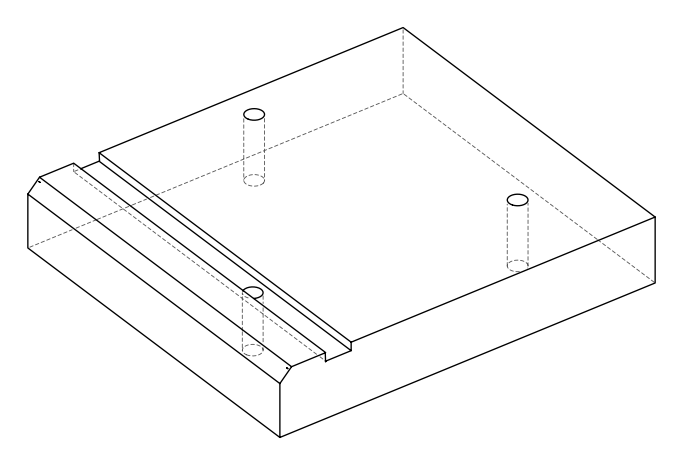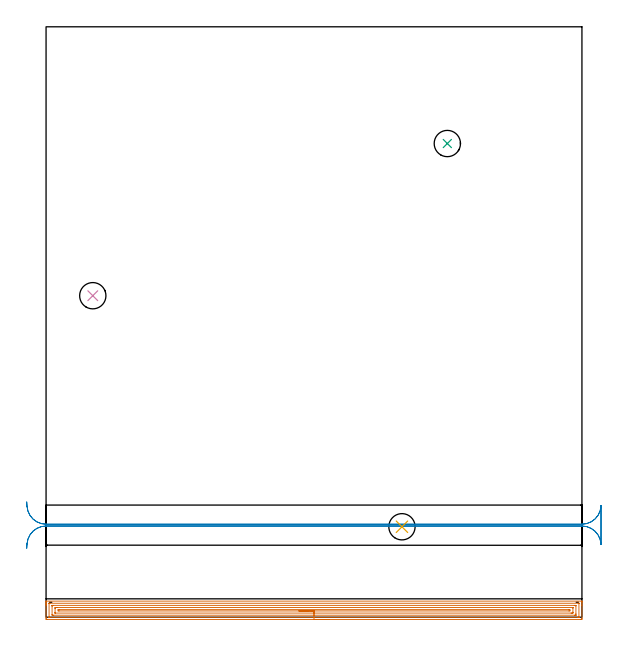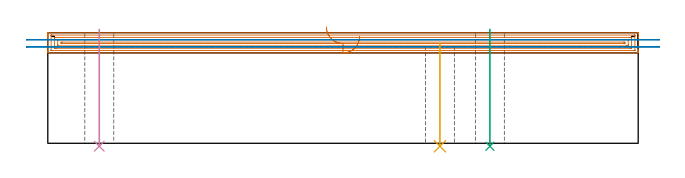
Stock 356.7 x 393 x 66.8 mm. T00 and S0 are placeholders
(PLAN: 5 operations, 2 tool changes, 18.6 min)
(1 AREA_MILL | FG_CHAMFER_SURFACE | UGT0205_001 | 14.48 min | 26541 mm3)
(2 MILL_RECTANGULAR_SLOT | SLOT_RECTANGULAR | UGT0201_109 | Follow Part, ap 6.35, ae 75% | 3.32 min | 81619 mm3)
(3 INDEXABLE_INSERT_DRILL_THROUGH_HOLE_FROM_SOLID | STEP1HOLE | NXT0302_006 | 0.28 min | 16045 mm3)
(4 INDEXABLE_INSERT_DRILL_THROUGH_HOLE_FROM_SOLID_1 | STEP1HOLE_1 | NXT0302_006 | 0.28 min | 16055 mm3)
(5 INDEXABLE_INSERT_DRILL_THROUGH_HOLE_FROM_SOLID_2 | STEP1HOLE_2 | NXT0302_006 | 0.25 min | 13999 mm3)
(TOOL UGT0205_001 | Chamfer Mill 20 x 3 x 45 deg. | D20 FL50 Z2)
(TOOL UGT0201_109 | End Mill 25.4 mm | D25.4 FL25 Z2)
(TOOL NXT0302_006 | Index. Insert Drill 17.5mm [880-D1750L25-05] | D17.5 PA176 FL88 Z2)
(OP 1 AREA_MILL)
G17 G21 G94 G90
T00 M6
G54
G17 G0 G90 X188.35 Y-1.5 S1061 M3
G43 Z76.8 H0
Z64.6
G94 G1 X188.312 Z63.728 F250.
X188.198 Z62.863
X188.009 Z62.012
X187.747 Z61.18
X187.413 Z60.374
X187.01 Z59.6
X186.542 Z58.864
X186.01 Z58.172
X185.421 Z57.529
X184.778 Z56.94
X184.086 Z56.408
X183.35 Z55.94
X182.576 Z55.537
X181.77 Z55.203
X180.938 Z54.941
X180.087 Z54.752
X179.222 Z54.638
X178.35 Z54.6
X0.615
X0.215 Y-1.497 Z54.602
X0.01 Y-1.492 Z54.605
X0.005 Y-1.104 Z54.994
X0. Y-0.499 Z55.598
Y7.671 Z63.765
Y8.218 Z64.314
Y8.549 Z64.645
Y9.095 Z65.191
Y9.426 Z65.521
Y10.089 Z66.188
Y10.401 Z66.5
X0.002 Y10.552 Z66.645
X0.01 Y10.698 Z66.789
X0.169 Y10.7 Z66.8
X356.532
X356.69 Y10.698 Z66.789
X356.698 Y10.552 Z66.645
X356.7 Y10.401 Z66.5
Y10.088 Z66.188
Y9.426 Z65.521
Y8.218 Z64.315
Y7.671 Z63.765
Y-0.831 Z55.267
X356.697 Y-1.104 Z54.994
X356.69 Y-1.492 Z54.605
X356.485 Y-1.497 Z54.602
X356.085 Y-1.5 Z54.6
X178.35
Y-0.086 Z56.014
X2.401
X2.257 Y-0.085 Z56.015
X2.048 Y-0.079 Z56.021
X2.009 Y-0.074 Z56.026
X2.004 Y-0.045 Z56.055
X2.001 Y-0.014 Z56.086
X2. Y0.168 Z56.268
Y9.074 Z65.174
X2.002 Y9.18 Z65.28
X2.007 Y9.249 Z65.349
X2.012 Y9.28 Z65.38
X2.028 Y9.281 Z65.381
X2.401 Y9.285 Z65.385
X2.544 Y9.286 Z65.386
X354.299 Y9.285 Z65.385
X354.443 Y9.284 Z65.384
X354.652 Y9.279 Z65.379
X354.691 Y9.274 Z65.374
X354.696 Y9.245 Z65.345
X354.698 Y9.214 Z65.314
X354.7 Y9.032 Z65.132
Y0.125 Z56.225
X354.698 Y0.02 Z56.12
X354.693 Y-0.049 Z56.051
X354.688 Y-0.08 Z56.02
X354.673 Y-0.081 Z56.019
X354.299 Y-0.085 Z56.015
X354.156 Y-0.086 Z56.014
X178.35
Y1.328 Z57.428
X5.081 Y1.329 Z57.429
X4.388 Y1.332 Z57.432
X4.188 Y1.335 Z57.435
X4.01 Y1.351 Z57.451
X4.004 Y1.529 Z57.629
X4.001 Y1.712 Z57.812
X4. Y6.978 Z63.078
X4.004 Y7.671 Z63.771
X4.007 Y7.849 Z63.949
X4.016 Y7.865 Z63.965
X4.036 Y7.868 Z63.968
X4.086 Y7.87 Z63.97
X4.188 Y7.871 Z63.971
X4.877 Y7.872 Z63.972
X351.619 Y7.871 Z63.971
X352.312 Y7.868 Z63.968
X352.512 Y7.864 Z63.964
X352.69 Y7.849 Z63.949
X352.695 Y7.671 Z63.771
X352.699 Y7.488 Z63.588
X352.7 Y2.222 Z58.322
X352.696 Y1.529 Z57.629
X352.693 Y1.351 Z57.451
X352.684 Y1.335 Z57.435
X352.664 Y1.332 Z57.432
X352.614 Y1.33 Z57.43
X352.512 Y1.329 Z57.429
X351.823 Y1.328 Z57.428
X178.35
Y2.743 Z58.843
X6.137
X6.064 Y2.744 Z58.844
X6.031 Y2.747 Z58.847
X6.016 Y2.749 Z58.849
X6.01 Y2.761 Z58.861
X6.007 Y2.859 Z58.959
X6. Y3.258 Z59.358
Y5.891 Z61.991
Y5.916 Z62.016
X6.007 Y6.342 Z62.442
X6.01 Y6.442 Z62.542
X6.133 Y6.45 Z62.55
X6.32 Y6.454 Z62.554
X6.867 Y6.457 Z62.557
X7.21
X350.563
X350.636 Y6.456 Z62.556
X350.669 Y6.453 Z62.553
X350.684 Y6.451 Z62.551
X350.69 Y6.439 Z62.539
X350.693 Y6.341 Z62.441
X350.7 Y5.942 Z62.042
Y3.309 Z59.409
Y3.284 Z59.384
X350.693 Y2.858 Z58.958
X350.69 Y2.758 Z58.858
X350.567 Y2.75 Z58.85
X350.38 Y2.746 Z58.846
X349.833 Y2.743 Z58.843
X349.49
X178.35
Y4.157 Z60.257
X8.658
X8.01 Y4.161 Z60.261
X8.005 Y4.798 Z60.898
X8.01 Y5.039 Z61.139
X8.649 Y5.043 Z61.143
X348.042
X348.69 Y5.039 Z61.139
X348.695 Y4.402 Z60.502
X348.69 Y4.161 Z60.261
X348.051 Y4.157 Z60.257
X178.35
X177.478 Z60.295
X176.614 Z60.409
X175.762 Z60.598
X174.93 Z60.86
X174.124 Z61.194
X173.35 Z61.597
X172.614 Z62.065
X171.922 Z62.596
X171.279 Z63.186
X170.69 Z63.829
X170.159 Z64.521
X169.69 Z65.257
X169.287 Z66.031
X168.953 Z66.837
X168.691 Z67.669
X168.502 Z68.52
X168.388 Z69.385
X168.35 Z70.257
G0 Z76.8
M5
M2
(OP 2 MILL_RECTANGULAR_SLOT)
G17 G21 G94 G90
T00 M6
G54
G17 G0 G90 X-12.876 Y45.879 S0 M3
G43 Z76.8 H0
Z62.5
G94 G1 X-12.67 Y48.872 F250.
G2 X0. Y60.7 R12.7 F500.
G1 X356.7
G2 X369.39 Y48.504 R12.7
G1 X369.4
Y74.096
X369.39
G2 X356.7 Y61.9 R12.7
G1 X0.
G2 X-12.67 Y73.728 R12.7
G1 X-12.876 Y76.721 F250.
G0 Y45.879 Z58.2
G1 X-12.67 Y48.872
G2 X0. Y60.7 R12.7 F500.
G1 X356.7
G2 X369.39 Y48.504 R12.7
G1 X369.4
Y74.096
X369.39
G2 X356.7 Y61.9 R12.7
G1 X0.
G2 X-12.67 Y73.728 R12.7
G1 X-12.876 Y76.721 F250.
G0 Z76.8
M5
M2
(OP 3 INDEXABLE_INSERT_DRILL_THROUGH_HOLE_FROM_SOLID)
G17 G21 G94 G90
T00 M6
G54
G17 G0 G90 X267.1 Y315.3 S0 M3
G43 Z76.8 H1
G94 G81 G98 Z-1.806 F250. R68.8
G80
M5
M2
(OP 4 INDEXABLE_INSERT_DRILL_THROUGH_HOLE_FROM_SOLID_1)
G17 G21 G94 G90
T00 M6
G54
G17 G0 G90 X31.1 Y214. S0 M3
G43 Z76.8 H1
G94 G81 G98 Z-1.806 F250. R68.8
G80
M5
M2
(OP 5 INDEXABLE_INSERT_DRILL_THROUGH_HOLE_FROM_SOLID_2)
G17 G21 G94 G90
T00 M6
G54
G17 G0 G90 X236.9 Y60.2 S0 M3
G43 Z76.8 H1
G94 G81 G98 Z-1.806 F250. R60.2
G80
M5
M2
